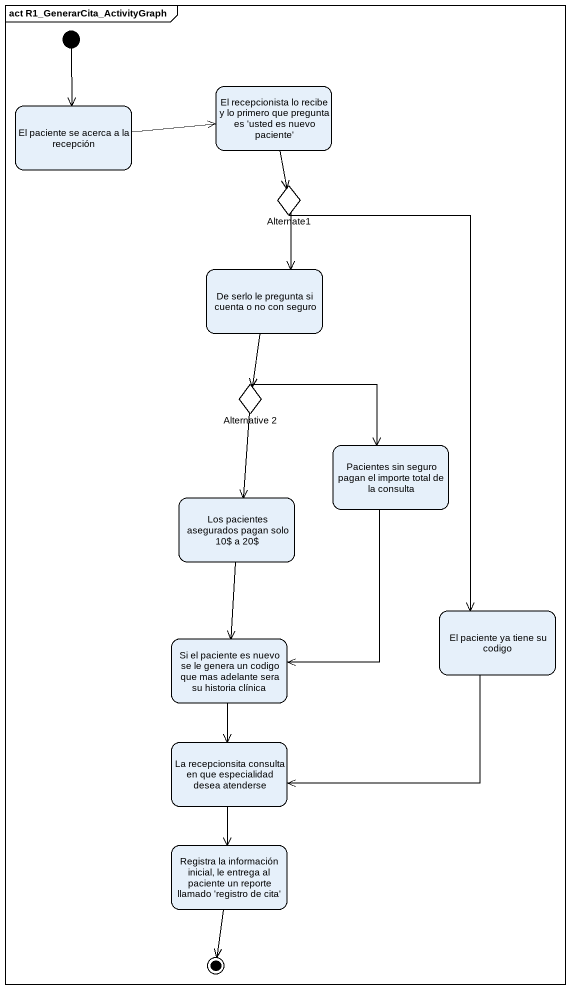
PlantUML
@startuml
mainframe act R1_GenerarCita_ActivityGraph
hide empty description
state "El recepcionista lo recibe y lo primero que pregunta es 'usted es nuevo paciente'" as El_recepcionista_lo_recibe
state "El paciente se acerca a la recepción" as El_paciente_se_acerca_a_la
state Alternate1 <<choice>>
state "De serlo le pregunta si cuenta o no con seguro" as De_serlo_le_pregunta_si
state "Alternative 2" as Alternative_2 <<choice>>
state "Pacientes sin seguro pagan el importe total de la consulta" as Pacientes_sin_seguro_pagan
state "Los pacientes asegurados pagan solo 10$ a 20$" as Los_pacientes_asegurados
state "Si el paciente es nuevo se le genera un codigo que mas adelante sera su historia clínica" as Si_el_paciente_es_nuevo_se
state "El paciente ya tiene su codigo" as El_paciente_ya_tiene_su
state "La recepcionsita consulta en que especialidad desea atenderse" as La_recepcionsita_consulta
state "Registra la información inicial, le entrega al paciente un reporte llamado 'registro de cita'" as Registra_la_información
[*] --> El_paciente_se_acerca_a_la
El_recepcionista_lo_recibe --> Alternate1
El_paciente_se_acerca_a_la -right-> El_recepcionista_lo_recibe
Alternate1 --> De_serlo_le_pregunta_si
Alternate1 --> El_paciente_ya_tiene_su
De_serlo_le_pregunta_si --> Alternative_2
Alternative_2 -right-> Pacientes_sin_seguro_pagan
Alternative_2 --> Los_pacientes_asegurados
Pacientes_sin_seguro_pagan --> Si_el_paciente_es_nuevo_se
Los_pacientes_asegurados --> Si_el_paciente_es_nuevo_se
Si_el_paciente_es_nuevo_se --> La_recepcionsita_consulta
El_paciente_ya_tiene_su -left-> La_recepcionsita_consulta
La_recepcionsita_consulta --> Registra_la_información
Registra_la_información --> [*]
@enduml
